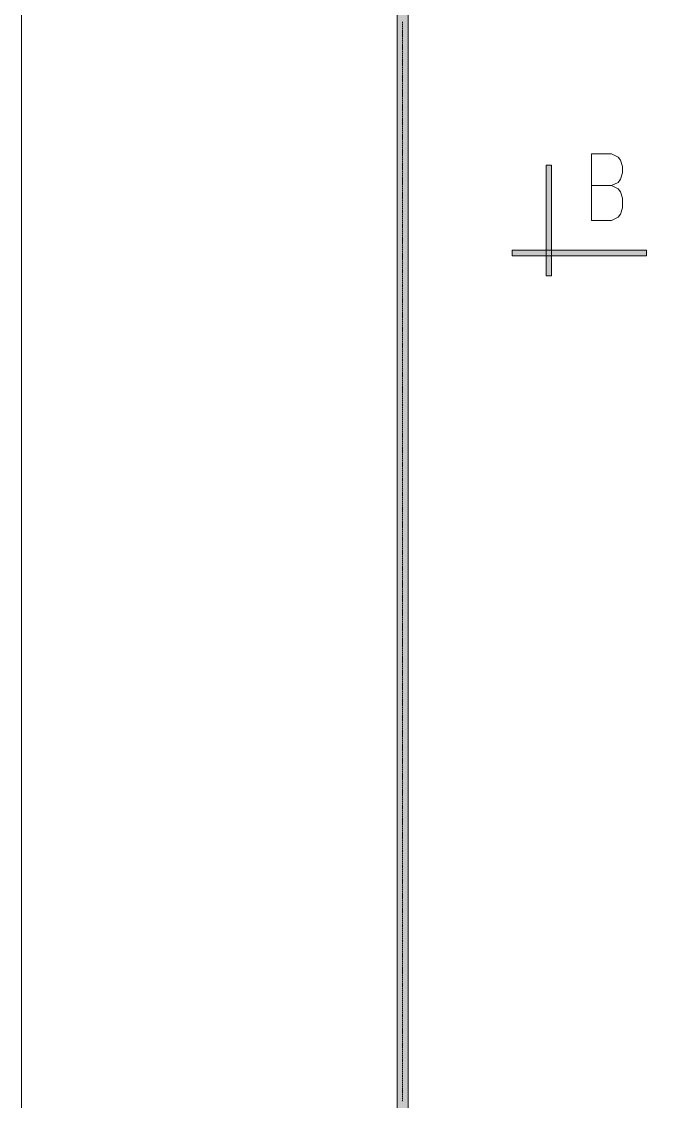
# Model space of a CAD drawing. Header units: millimetres. Extents: x -4415 to 173792, y -78716 to 47289.
# Drawn here: x -4415 to 8060, y 8528 to 29781 of the extents above; entities that cross this region are included whole.
import ezdxf

# ---------------------------------------------------------------- set-up
doc = ezdxf.new("R2010")
doc.units = ezdxf.units.MM

msp = doc.modelspace()

# ---------------------------------------------------------------- hatches: boundary and pattern name
h = msp.add_hatch(color=0)
h.dxf.hatch_style = 2
h.paths.add_polyline_path([(2980, 44393), (3191, 44183), (3191, -75611), (2980, -75821)])
h = msp.add_hatch(color=0)
h.dxf.hatch_style = 2
h.paths.add_polyline_path([(5909, 26953), (6017, 26953), (6017, 24775), (5909, 24775)])
h = msp.add_hatch(color=0)
h.dxf.hatch_style = 2
h.paths.add_polyline_path([(5243, 25171), (5243, 25279), (7885, 25279), (7885, 25171)])

# ---------------------------------------------------------------- linework, layer by layer
at = {"color": 0, "lineweight": 0}
for points in [[(-4415, -78716), (173792, -78716), (173792, 47289), (-4415, 47289)], [(2980, 44393), (3191, 44183), (3191, -75611), (2980, -75821)], [(5909, 26953), (6017, 26953), (6017, 24775), (5909, 24775)], [(5243, 25171), (5243, 25279), (7885, 25279), (7885, 25171)]]:
    msp.add_lwpolyline(points, close=True, dxfattribs=at)
for points in [[(3085, 29748), (3085, 29775)], [(3085, 29710), (3085, 29737)], [(3085, 29671), (3085, 29698)], [(3085, 29633), (3085, 29661)], [(3085, 29594), (3085, 29622)], [(3085, 29555), (3085, 29583)], [(3085, 29517), (3085, 29545)], [(3085, 29478), (3085, 29506)], [(3085, 29441), (3085, 29467)], [(3085, 29402), (3085, 29429)], [(3085, 29363), (3085, 29390)], [(3085, 29325), (3085, 29353)], [(3085, 29286), (3085, 29314)], [(3085, 29247), (3085, 29275)], [(3085, 29209), (3085, 29237)], [(3085, 29171), (3085, 29198)], [(3085, 29132), (3085, 29159)], [(3085, 29094), (3085, 29121)], [(3085, 29055), (3085, 29083)], [(3085, 29017), (3085, 29044)], [(3085, 28978), (3085, 29006)], [(3085, 28939), (3085, 28967)], [(3085, 28901), (3085, 28928)], [(3085, 28863), (3085, 28890)], [(3085, 28824), (3085, 28851)], [(3085, 28786), (3085, 28813)], [(3085, 28747), (3085, 28775)], [(3085, 28708), (3085, 28736)], [(3085, 28670), (3085, 28698)], [(3085, 28631), (3085, 28659)], [(3085, 28594), (3085, 28620)], [(3085, 28555), (3085, 28582)], [(3085, 28516), (3085, 28543)], [(3085, 28478), (3085, 28506)], [(3085, 28439), (3085, 28467)], [(3085, 28400), (3085, 28428)], [(3085, 28362), (3085, 28390)], [(3085, 28323), (3085, 28351)], [(3085, 28285), (3085, 28312)], [(3085, 28247), (3085, 28274)], [(3085, 28208), (3085, 28235)], [(3085, 28170), (3085, 28197)], [(3085, 28131), (3085, 28159)], [(3085, 28092), (3085, 28120)], [(3085, 28054), (3085, 28082)], [(3085, 28016), (3085, 28043)], [(3085, 27977), (3085, 28004)], [(3085, 27939), (3085, 27966)], [(3085, 27900), (3085, 27928)], [(3085, 27861), (3085, 27889)], [(3085, 27823), (3085, 27851)], [(3085, 27784), (3085, 27812)], [(3085, 27746), (3085, 27773)], [(3085, 27708), (3085, 27735)], [(3085, 27669), (3085, 27696)], [(3085, 27631), (3085, 27659)], [(3085, 27592), (3085, 27620)], [(3085, 27553), (3085, 27581)], [(3085, 27515), (3085, 27543)], [(3085, 27476), (3085, 27504)], [(3085, 27438), (3085, 27465)], [(3085, 27400), (3085, 27427)], [(3085, 27361), (3085, 27388)], [(3085, 27323), (3085, 27350)], [(3085, 27284), (3085, 27312)], [(3085, 27245), (3085, 27273)], [(3085, 27207), (3085, 27235)], [(3085, 27168), (3085, 27196)], [(3085, 27130), (3085, 27157)], [(3085, 27092), (3085, 27119)], [(3085, 27053), (3085, 27081)], [(3085, 27014), (3085, 27042)], [(3085, 26976), (3085, 27004)], [(6805, 25867), (6805, 27175), (7197, 27175), (7328, 27113), (7372, 27051), (7415, 26926), (7415, 26802), (7372, 26677), (7328, 26615), (7197, 26553)], [(3085, 26937), (3085, 26965)], [(3085, 26899), (3085, 26926)], [(3085, 26861), (3085, 26888)], [(3085, 26822), (3085, 26849)], [(3085, 26784), (3085, 26810)], [(3085, 26745), (3085, 26773)], [(3085, 26706), (3085, 26734)], [(3085, 26668), (3085, 26696)], [(3085, 26629), (3085, 26657)], [(3085, 26591), (3085, 26618)], [(3085, 26553), (3085, 26580)], [(3085, 26514), (3085, 26541)], [(3085, 26476), (3085, 26503)], [(3085, 26437), (3085, 26465)], [(3085, 26398), (3085, 26426)], [(3085, 26360), (3085, 26388)], [(6805, 26553), (7197, 26553), (7328, 26491), (7372, 26428), (7415, 26303), (7415, 26116), (7372, 25991), (7328, 25929), (7197, 25867), (6805, 25867)], [(3085, 26321), (3085, 26349)], [(3085, 26283), (3085, 26310)], [(3085, 26245), (3085, 26272)], [(3085, 26206), (3085, 26233)], [(3085, 26167), (3085, 26195)], [(3085, 26129), (3085, 26157)], [(3085, 26090), (3085, 26118)], [(3085, 26052), (3085, 26079)], [(3085, 26014), (3085, 26041)], [(3085, 25975), (3085, 26002)], [(3085, 25937), (3085, 25964)], [(3085, 25898), (3085, 25926)], [(3085, 25859), (3085, 25887)], [(3085, 25821), (3085, 25849)], [(3085, 25782), (3085, 25810)], [(3085, 25743), (3085, 25771)], [(3085, 25706), (3085, 25733)], [(3085, 25667), (3085, 25694)], [(3085, 25629), (3085, 25655)], [(3085, 25590), (3085, 25618)], [(3085, 25551), (3085, 25579)], [(3085, 25513), (3085, 25541)], [(3085, 25474), (3085, 25502)], [(3085, 25436), (3085, 25463)], [(3085, 25398), (3085, 25425)], [(3085, 25359), (3085, 25386)], [(3085, 25320), (3085, 25348)], [(3085, 25282), (3085, 25310)], [(3085, 25243), (3085, 25271)], [(3085, 25205), (3085, 25232)], [(3085, 25166), (3085, 25194)], [(3085, 25128), (3085, 25155)], [(3085, 25090), (3085, 25117)], [(3085, 25051), (3085, 25079)], [(3085, 25012), (3085, 25040)], [(3085, 24974), (3085, 25002)], [(3085, 24935), (3085, 24963)], [(3085, 24896), (3085, 24924)], [(3085, 24859), (3085, 24886)], [(3085, 24820), (3085, 24847)], [(3085, 24782), (3085, 24808)], [(3085, 24743), (3085, 24771)], [(3085, 24704), (3085, 24732)], [(3085, 24666), (3085, 24694)], [(3085, 24627), (3085, 24655)], [(3085, 24589), (3085, 24616)], [(3085, 24551), (3085, 24578)], [(3085, 24512), (3085, 24539)], [(3085, 24473), (3085, 24501)], [(3085, 24435), (3085, 24463)], [(3085, 24396), (3085, 24424)], [(3085, 24358), (3085, 24385)], [(3085, 24319), (3085, 24347)], [(3085, 24281), (3085, 24308)], [(3085, 24243), (3085, 24270)], [(3085, 24204), (3085, 24231)], [(3085, 24165), (3085, 24193)], [(3085, 24127), (3085, 24155)], [(3085, 24088), (3085, 24116)], [(3085, 24049), (3085, 24077)], [(3085, 24012), (3085, 24039)], [(3085, 23973), (3085, 24000)], [(3085, 23935), (3085, 23961)], [(3085, 23896), (3085, 23924)], [(3085, 23857), (3085, 23885)], [(3085, 23819), (3085, 23847)], [(3085, 23780), (3085, 23808)], [(3085, 23741), (3085, 23769)], [(3085, 23704), (3085, 23731)], [(3085, 23665), (3085, 23692)], [(3085, 23626), (3085, 23653)], [(3085, 23588), (3085, 23616)], [(3085, 23549), (3085, 23577)], [(3085, 23511), (3085, 23538)], [(3085, 23472), (3085, 23500)], [(3085, 23434), (3085, 23461)], [(3085, 23396), (3085, 23423)], [(3085, 23357), (3085, 23384)], [(3085, 23318), (3085, 23346)], [(3085, 23280), (3085, 23308)], [(3085, 23241), (3085, 23269)], [(3085, 23202), (3085, 23230)], [(3085, 23164), (3085, 23192)], [(3085, 23126), (3085, 23153)], [(3085, 23088), (3085, 23114)], [(3085, 23049), (3085, 23077)], [(3085, 23010), (3085, 23038)], [(3085, 22972), (3085, 23000)], [(3085, 22933), (3085, 22961)], [(3085, 22894), (3085, 22922)], [(3085, 22857), (3085, 22884)], [(3085, 22818), (3085, 22845)], [(3085, 22780), (3085, 22806)], [(3085, 22741), (3085, 22769)], [(3085, 22702), (3085, 22730)], [(3085, 22664), (3085, 22691)], [(3085, 22625), (3085, 22653)], [(3085, 22587), (3085, 22614)], [(3085, 22549), (3085, 22576)], [(3085, 22510), (3085, 22537)], [(3085, 22471), (3085, 22499)], [(3085, 22433), (3085, 22461)], [(3085, 22394), (3085, 22422)], [(3085, 22355), (3085, 22383)], [(3085, 22317), (3085, 22345)], [(3085, 22279), (3085, 22306)], [(3085, 22241), (3085, 22267)], [(3085, 22202), (3085, 22229)], [(3085, 22163), (3085, 22191)], [(3085, 22125), (3085, 22153)], [(3085, 22086), (3085, 22114)], [(3085, 22047), (3085, 22075)], [(3085, 22010), (3085, 22037)], [(3085, 21971), (3085, 21998)], [(3085, 21933), (3085, 21959)], [(3085, 21894), (3085, 21922)], [(3085, 21855), (3085, 21883)], [(3085, 21817), (3085, 21844)], [(3085, 21778), (3085, 21806)], [(3085, 21739), (3085, 21767)], [(3085, 21702), (3085, 21729)], [(3085, 21663), (3085, 21690)], [(3085, 21624), (3085, 21651)], [(3085, 21586), (3085, 21614)], [(3085, 21547), (3085, 21575)], [(3085, 21508), (3085, 21536)], [(3085, 21470), (3085, 21498)], [(3085, 21432), (3085, 21459)], [(3085, 21394), (3085, 21420)], [(3085, 21355), (3085, 21382)], [(3085, 21316), (3085, 21344)], [(3085, 21278), (3085, 21306)], [(3085, 21239), (3085, 21267)], [(3085, 21200), (3085, 21228)], [(3085, 21162), (3085, 21190)], [(3085, 21124), (3085, 21151)], [(3085, 21086), (3085, 21112)], [(3085, 21047), (3085, 21074)], [(3085, 21008), (3085, 21036)], [(3085, 20970), (3085, 20998)], [(3085, 20931), (3085, 20959)], [(3085, 20892), (3085, 20920)], [(3085, 20855), (3085, 20882)], [(3085, 20816), (3085, 20843)], [(3085, 20777), (3085, 20804)], [(3085, 20739), (3085, 20767)], [(3085, 20700), (3085, 20728)], [(3085, 20662), (3085, 20689)], [(3085, 20623), (3085, 20651)], [(3085, 20584), (3085, 20612)], [(3085, 20547), (3085, 20573)], [(3085, 20508), (3085, 20535)], [(3085, 20469), (3085, 20497)], [(3085, 20431), (3085, 20459)], [(3085, 20392), (3085, 20420)], [(3085, 20353), (3085, 20381)], [(3085, 20315), (3085, 20343)], [(3085, 20277), (3085, 20304)], [(3085, 20239), (3085, 20265)], [(3085, 20200), (3085, 20227)], [(3085, 20161), (3085, 20189)], [(3085, 20123), (3085, 20151)], [(3085, 20084), (3085, 20112)], [(3085, 20045), (3085, 20073)], [(3085, 20008), (3085, 20035)], [(3085, 19969), (3085, 19996)], [(3085, 19930), (3085, 19957)], [(3085, 19892), (3085, 19920)], [(3085, 19853), (3085, 19881)], [(3085, 19815), (3085, 19842)], [(3085, 19776), (3085, 19804)], [(3085, 19737), (3085, 19765)], [(3085, 19700), (3085, 19726)], [(3085, 19661), (3085, 19688)], [(3085, 19622), (3085, 19649)], [(3085, 19584), (3085, 19612)], [(3085, 19545), (3085, 19573)], [(3085, 19506), (3085, 19534)], [(3085, 19468), (3085, 19496)], [(3085, 19430), (3085, 19457)], [(3085, 19392), (3085, 19418)], [(3085, 19353), (3085, 19380)], [(3085, 19314), (3085, 19342)], [(3085, 19276), (3085, 19304)], [(3085, 19237), (3085, 19265)], [(3085, 19198), (3085, 19226)], [(3085, 19160), (3085, 19188)], [(3085, 19122), (3085, 19149)], [(3085, 19083), (3085, 19110)], [(3085, 19045), (3085, 19072)], [(3085, 19006), (3085, 19034)], [(3085, 18968), (3085, 18995)], [(3085, 18929), (3085, 18957)], [(3085, 18890), (3085, 18918)], [(3085, 18853), (3085, 18879)], [(3085, 18814), (3085, 18841)], [(3085, 18775), (3085, 18802)], [(3085, 18737), (3085, 18765)], [(3085, 18698), (3085, 18726)], [(3085, 18659), (3085, 18687)], [(3085, 18621), (3085, 18649)], [(3085, 18582), (3085, 18610)], [(3085, 18545), (3085, 18571)], [(3085, 18506), (3085, 18533)], [(3085, 18467), (3085, 18495)], [(3085, 18429), (3085, 18457)], [(3085, 18390), (3085, 18418)], [(3085, 18351), (3085, 18379)], [(3085, 18313), (3085, 18341)], [(3085, 18275), (3085, 18302)], [(3085, 18236), (3085, 18263)], [(3085, 18198), (3085, 18225)], [(3085, 18159), (3085, 18187)], [(3085, 18121), (3085, 18148)], [(3085, 18082), (3085, 18110)], [(3085, 18043), (3085, 18071)], [(3085, 18006), (3085, 18033)], [(3085, 17967), (3085, 17994)], [(3085, 17928), (3085, 17955)], [(3085, 17890), (3085, 17918)], [(3085, 17851), (3085, 17879)], [(3085, 17812), (3085, 17840)], [(3085, 17774), (3085, 17802)], [(3085, 17735), (3085, 17763)], [(3085, 17698), (3085, 17724)], [(3085, 17659), (3085, 17686)], [(3085, 17620), (3085, 17647)], [(3085, 17582), (3085, 17610)], [(3085, 17543), (3085, 17571)], [(3085, 17504), (3085, 17532)], [(3085, 17466), (3085, 17494)], [(3085, 17428), (3085, 17455)], [(3085, 17389), (3085, 17416)], [(3085, 17351), (3085, 17378)], [(3085, 17312), (3085, 17340)], [(3085, 17274), (3085, 17301)], [(3085, 17235), (3085, 17263)], [(3085, 17196), (3085, 17224)], [(3085, 17158), (3085, 17186)], [(3085, 17120), (3085, 17147)], [(3085, 17081), (3085, 17108)], [(3085, 17043), (3085, 17070)], [(3085, 17004), (3085, 17032)], [(3085, 16965), (3085, 16993)], [(3085, 16927), (3085, 16955)], [(3085, 16888), (3085, 16916)], [(3085, 16851), (3085, 16877)], [(3085, 16812), (3085, 16839)], [(3085, 16773), (3085, 16800)], [(3085, 16735), (3085, 16763)], [(3085, 16696), (3085, 16724)], [(3085, 16657), (3085, 16685)], [(3085, 16619), (3085, 16647)], [(3085, 16580), (3085, 16608)], [(3085, 16542), (3085, 16569)], [(3085, 16504), (3085, 16531)], [(3085, 16465), (3085, 16493)], [(3085, 16427), (3085, 16454)], [(3085, 16388), (3085, 16416)], [(3085, 16349), (3085, 16377)], [(3085, 16311), (3085, 16339)], [(3085, 16273), (3085, 16300)], [(3085, 16234), (3085, 16261)], [(3085, 16196), (3085, 16223)], [(3085, 16157), (3085, 16185)], [(3085, 16118), (3085, 16146)], [(3085, 16080), (3085, 16108)], [(3085, 16041), (3085, 16069)], [(3085, 16003), (3085, 16030)], [(3085, 15965), (3085, 15992)], [(3085, 15926), (3085, 15953)], [(3085, 15888), (3085, 15916)], [(3085, 15849), (3085, 15877)], [(3085, 15810), (3085, 15838)], [(3085, 15772), (3085, 15800)], [(3085, 15733), (3085, 15761)], [(3085, 15696), (3085, 15722)], [(3085, 15657), (3085, 15684)], [(3085, 15618), (3085, 15645)], [(3085, 15580), (3085, 15607)], [(3085, 15541), (3085, 15569)], [(3085, 15502), (3085, 15530)], [(3085, 15464), (3085, 15492)], [(3085, 15426), (3085, 15453)], [(3085, 15387), (3085, 15414)], [(3085, 15349), (3085, 15376)], [(3085, 15310), (3085, 15338)], [(3085, 15271), (3085, 15299)], [(3085, 15233), (3085, 15261)], [(3085, 15194), (3085, 15222)], [(3085, 15156), (3085, 15183)], [(3085, 15118), (3085, 15145)], [(3085, 15079), (3085, 15106)], [(3085, 15041), (3085, 15068)], [(3085, 15002), (3085, 15030)], [(3085, 14963), (3085, 14991)], [(3085, 14925), (3085, 14953)], [(3085, 14886), (3085, 14914)], [(3085, 14849), (3085, 14875)], [(3085, 14810), (3085, 14837)], [(3085, 14771), (3085, 14798)], [(3085, 14733), (3085, 14760)], [(3085, 14694), (3085, 14722)], [(3085, 14655), (3085, 14683)], [(3085, 14617), (3085, 14645)], [(3085, 14578), (3085, 14606)], [(3085, 14540), (3085, 14567)], [(3085, 14502), (3085, 14529)], [(3085, 14463), (3085, 14490)], [(3085, 14424), (3085, 14452)], [(3085, 14386), (3085, 14414)], [(3085, 14347), (3085, 14375)], [(3085, 14309), (3085, 14336)], [(3085, 14271), (3085, 14298)], [(3085, 14232), (3085, 14259)], [(3085, 14194), (3085, 14221)], [(3085, 14155), (3085, 14183)], [(3085, 14116), (3085, 14144)], [(3085, 14078), (3085, 14106)], [(3085, 14039), (3085, 14067)], [(3085, 14000), (3085, 14028)], [(3085, 13963), (3085, 13990)], [(3085, 13924), (3085, 13951)], [(3085, 13886), (3085, 13914)], [(3085, 13847), (3085, 13875)], [(3085, 13808), (3085, 13836)], [(3085, 13770), (3085, 13798)], [(3085, 13731), (3085, 13759)], [(3085, 13693), (3085, 13720)], [(3085, 13655), (3085, 13682)], [(3085, 13616), (3085, 13643)], [(3085, 13577), (3085, 13605)], [(3085, 13539), (3085, 13567)], [(3085, 13500), (3085, 13528)], [(3085, 13462), (3085, 13489)], [(3085, 13424), (3085, 13451)], [(3085, 13385), (3085, 13412)], [(3085, 13347), (3085, 13374)], [(3085, 13308), (3085, 13336)], [(3085, 13269), (3085, 13297)], [(3085, 13231), (3085, 13259)], [(3085, 13192), (3085, 13220)], [(3085, 13153), (3085, 13181)], [(3085, 13116), (3085, 13143)], [(3085, 13077), (3085, 13104)], [(3085, 13039), (3085, 13065)], [(3085, 13000), (3085, 13028)], [(3085, 12961), (3085, 12989)], [(3085, 12923), (3085, 12951)], [(3085, 12884), (3085, 12912)], [(3085, 12846), (3085, 12873)], [(3085, 12808), (3085, 12835)], [(3085, 12769), (3085, 12796)], [(3085, 12731), (3085, 12758)], [(3085, 12692), (3085, 12720)], [(3085, 12653), (3085, 12681)], [(3085, 12615), (3085, 12642)], [(3085, 12576), (3085, 12604)], [(3085, 12538), (3085, 12565)], [(3085, 12500), (3085, 12527)], [(3085, 12461), (3085, 12488)], [(3085, 12422), (3085, 12450)], [(3085, 12384), (3085, 12412)], [(3085, 12345), (3085, 12373)], [(3085, 12306), (3085, 12334)], [(3085, 12269), (3085, 12296)], [(3085, 12230), (3085, 12257)], [(3085, 12192), (3085, 12218)], [(3085, 12153), (3085, 12181)], [(3085, 12114), (3085, 12142)], [(3085, 12076), (3085, 12104)], [(3085, 12037), (3085, 12065)], [(3085, 11998), (3085, 12026)], [(3085, 11961), (3085, 11988)], [(3085, 11922), (3085, 11949)], [(3085, 11884), (3085, 11911)], [(3085, 11845), (3085, 11873)], [(3085, 11806), (3085, 11834)], [(3085, 11768), (3085, 11795)], [(3085, 11729), (3085, 11757)], [(3085, 11691), (3085, 11718)], [(3085, 11653), (3085, 11680)], [(3085, 11614), (3085, 11641)], [(3085, 11575), (3085, 11603)], [(3085, 11537), (3085, 11565)], [(3085, 11498), (3085, 11526)], [(3085, 11459), (3085, 11487)], [(3085, 11422), (3085, 11449)], [(3085, 11383), (3085, 11410)], [(3085, 11345), (3085, 11371)], [(3085, 11306), (3085, 11334)], [(3085, 11267), (3085, 11295)], [(3085, 11229), (3085, 11257)], [(3085, 11190), (3085, 11218)], [(3085, 11151), (3085, 11179)], [(3085, 11114), (3085, 11141)], [(3085, 11075), (3085, 11102)], [(3085, 11037), (3085, 11063)], [(3085, 10998), (3085, 11026)], [(3085, 10959), (3085, 10987)], [(3085, 10921), (3085, 10949)], [(3085, 10882), (3085, 10910)], [(3085, 10844), (3085, 10871)], [(3085, 10806), (3085, 10833)], [(3085, 10767), (3085, 10794)], [(3085, 10728), (3085, 10756)], [(3085, 10690), (3085, 10718)], [(3085, 10651), (3085, 10679)], [(3085, 10613), (3085, 10640)], [(3085, 10574), (3085, 10602)], [(3085, 10536), (3085, 10563)], [(3085, 10498), (3085, 10524)], [(3085, 10459), (3085, 10486)], [(3085, 10420), (3085, 10448)], [(3085, 10382), (3085, 10410)], [(3085, 10343), (3085, 10371)], [(3085, 10304), (3085, 10332)], [(3085, 10267), (3085, 10294)], [(3085, 10228), (3085, 10255)], [(3085, 10190), (3085, 10216)], [(3085, 10151), (3085, 10179)], [(3085, 10112), (3085, 10140)], [(3085, 10074), (3085, 10102)], [(3085, 10035), (3085, 10063)], [(3085, 9996), (3085, 10024)], [(3085, 9959), (3085, 9986)], [(3085, 9920), (3085, 9947)], [(3085, 9881), (3085, 9909)], [(3085, 9843), (3085, 9871)], [(3085, 9804), (3085, 9832)], [(3085, 9766), (3085, 9793)], [(3085, 9727), (3085, 9755)], [(3085, 9689), (3085, 9716)], [(3085, 9651), (3085, 9677)], [(3085, 9612), (3085, 9639)], [(3085, 9573), (3085, 9601)], [(3085, 9535), (3085, 9563)], [(3085, 9496), (3085, 9524)], [(3085, 9457), (3085, 9485)], [(3085, 9419), (3085, 9447)], [(3085, 9381), (3085, 9408)], [(3085, 9343), (3085, 9369)], [(3085, 9304), (3085, 9332)], [(3085, 9265), (3085, 9293)], [(3085, 9227), (3085, 9255)], [(3085, 9188), (3085, 9216)], [(3085, 9149), (3085, 9177)], [(3085, 9112), (3085, 9139)], [(3085, 9073), (3085, 9100)], [(3085, 9034), (3085, 9061)], [(3085, 8996), (3085, 9024)], [(3085, 8957), (3085, 8985)], [(3085, 8919), (3085, 8946)], [(3085, 8880), (3085, 8908)], [(3085, 8842), (3085, 8869)], [(3085, 8804), (3085, 8830)], [(3085, 8765), (3085, 8792)], [(3085, 8726), (3085, 8754)], [(3085, 8688), (3085, 8716)], [(3085, 8649), (3085, 8677)], [(3085, 8610), (3085, 8638)], [(3085, 8572), (3085, 8600)], [(3085, 8534), (3085, 8561)]]:
    msp.add_lwpolyline(points, dxfattribs=at)

doc.saveas('drawing.dxf')
